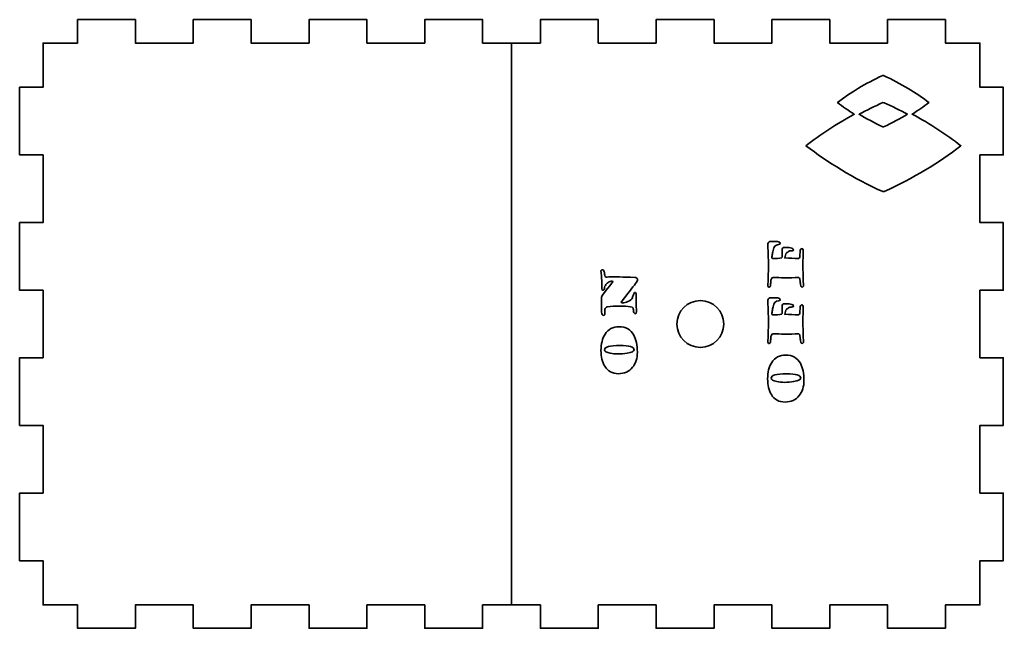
# Model space of a CAD drawing. Header units: inches. Extents: x -69 to 230, y -252 to -34.
# Drawn here: x -69.1 to 64.3, y -252 to -169.4 of the extents above; entities that cross this region are included whole.
import ezdxf

# ---------------------------------------------------------------- set-up
doc = ezdxf.new("R2010")
doc.units = ezdxf.units.IN
doc.header["$MEASUREMENT"] = 0
doc.layers.add('Camada 1', color=7, linetype='Continuous')
doc.layers.add('Corte', color=7, linetype='Continuous')

msp = doc.modelspace()

# ---------------------------------------------------------------- linework, layer by layer
at = {"layer": 'Camada 1', "color": 7, "lineweight": 35, "true_color": 0xffffff}
for points in [[(-6.33, -172.6), (1.51, -172.6), (1.51, -169.42), (9.36, -169.42), (9.36, -172.6), (17.2, -172.6), (17.2, -169.42), (25.05, -169.42), (25.05, -172.6), (32.89, -172.6), (32.89, -169.42), (40.73, -169.42), (40.73, -172.6), (48.58, -172.6), (48.58, -169.42), (56.42, -169.42), (56.42, -172.6), (61.09, -172.6), (61.09, -178.59), (64.26, -178.59), (64.26, -187.77), (61.09, -187.77), (61.09, -196.94), (64.26, -196.94), (64.26, -206.11), (61.09, -206.11), (61.09, -215.28), (64.26, -215.28), (64.26, -224.46), (61.09, -224.46), (61.09, -233.63), (64.26, -233.63), (64.26, -242.8), (61.09, -242.8), (61.09, -248.8), (56.42, -248.8), (56.42, -251.97), (48.58, -251.97), (48.58, -248.8), (40.73, -248.8), (40.73, -251.97), (32.89, -251.97), (32.89, -248.8), (25.05, -248.8), (25.05, -251.97), (17.2, -251.97), (17.2, -248.8), (9.36, -248.8), (9.36, -251.97), (1.51, -251.97), (1.51, -248.8), (-6.33, -248.8), (-6.33, -251.97), (-14.18, -251.97), (-14.18, -248.8), (-22.02, -248.8), (-22.02, -251.97), (-29.86, -251.97), (-29.86, -248.8), (-37.71, -248.8), (-37.71, -251.97), (-45.55, -251.97), (-45.55, -248.8), (-53.4, -248.8), (-53.4, -251.97), (-61.24, -251.97), (-61.24, -248.8), (-65.91, -248.8), (-65.91, -242.8), (-69.09, -242.8), (-69.09, -233.63), (-65.91, -233.63), (-65.91, -224.46), (-69.09, -224.46), (-69.09, -215.28), (-65.91, -215.28), (-65.91, -206.11), (-69.09, -206.11), (-69.09, -196.94), (-65.91, -196.94), (-65.91, -187.77), (-69.09, -187.77), (-69.09, -178.59), (-65.91, -178.59), (-65.91, -172.6), (-61.24, -172.6), (-61.24, -169.42), (-53.4, -169.42), (-53.4, -172.6), (-45.55, -172.6), (-45.55, -169.42), (-37.71, -169.42), (-37.71, -172.6), (-29.86, -172.6), (-29.86, -169.42), (-22.02, -169.42), (-22.02, -172.6), (-14.18, -172.6), (-14.18, -169.42), (-6.33, -169.42), (-6.33, -172.6)], [(-2.41, -172.56), (-2.41, -248.76)]]:
    msp.add_lwpolyline(points, dxfattribs=at)
at = {"layer": 'Camada 1', "color": 142, "lineweight": 35, "true_color": 0x00a0c6}
for points, knots in [([(32.99, -199.5), (33.05, -199.49), (33.27, -199.5), (33.67, -199.53), (33.88, -199.55), (33.98, -199.62), (33.99, -199.75), (34, -199.87), (33.93, -199.93), (33.79, -199.93), (33.39, -199.94), (33.14, -200.2), (33.04, -200.71), (32.99, -200.98), (32.95, -201.13), (32.95, -201.18), (32.91, -201.39), (32.89, -201.56), (32.88, -201.69), (32.88, -201.77), (32.92, -201.81), (32.99, -201.82), (33.49, -201.82), (33.9, -201.8), (34.21, -201.74), (34.27, -201.73), (34.3, -201.61), (34.3, -201.37), (34.3, -201.12), (34.3, -200.85), (34.3, -200.55), (34.3, -200.43), (34.34, -200.35), (34.42, -200.32), (34.45, -200.31), (34.55, -200.31), (34.71, -200.31), (35.1, -200.31), (35.38, -200.34), (35.57, -200.39), (35.73, -200.44), (35.81, -200.51), (35.81, -200.61), (35.81, -200.7), (35.76, -200.75), (35.65, -200.76), (35.56, -200.76), (35.45, -200.77), (35.31, -200.79), (35.09, -200.89), (34.94, -200.99), (34.86, -201.09), (34.77, -201.22), (34.69, -201.43), (34.64, -201.73), (35.34, -201.76), (35.93, -201.79), (36.43, -201.83), (36.51, -201.83), (36.57, -201.8), (36.62, -201.72), (36.66, -201.65), (36.68, -201.57), (36.69, -201.48), (36.69, -201.13), (36.71, -200.88), (36.73, -200.73), (36.75, -200.55), (36.84, -200.46), (36.98, -200.47), (37.09, -200.47), (37.14, -200.59), (37.13, -200.83), (37.12, -201.28), (37.11, -201.93), (37.09, -202.76), (37.09, -202.89), (37.11, -203.6), (37.15, -204.87), (37.15, -204.9), (37.15, -205.01), (37.16, -205.19), (37.17, -205.35), (37.18, -205.44), (37.18, -205.46), (37.18, -205.53), (37.16, -205.59), (37.12, -205.63), (37.09, -205.67), (37.06, -205.69), (37.04, -205.69), (36.95, -205.68), (36.88, -205.66), (36.85, -205.6), (36.82, -205.56), (36.79, -205.48), (36.78, -205.36), (36.76, -205.2), (36.73, -204.97), (36.69, -204.67), (36.67, -204.49), (36.58, -204.39), (36.45, -204.39), (35.94, -204.41), (35.33, -204.43), (34.62, -204.45), (33.98, -204.41), (33.56, -204.4), (33.35, -204.4), (33.1, -204.4), (32.96, -204.41), (32.92, -204.44), (32.84, -204.48), (32.79, -204.59), (32.76, -204.77), (32.75, -204.93), (32.73, -205.09), (32.72, -205.25), (32.7, -205.42), (32.69, -205.53), (32.68, -205.57), (32.65, -205.66), (32.6, -205.71), (32.52, -205.71), (32.46, -205.71), (32.42, -205.68), (32.38, -205.63), (32.36, -205.59), (32.34, -205.55), (32.34, -205.52), (32.36, -205.16), (32.37, -204.81), (32.39, -204.45), (32.41, -203.74), (32.42, -203.19), (32.42, -202.8), (32.42, -202.69), (32.42, -202.58), (32.42, -202.49), (32.42, -202.49), (32.34, -199.95), (32.34, -199.95), (32.35, -199.74), (32.41, -199.61), (32.54, -199.55), (32.63, -199.51), (32.78, -199.49), (32.99, -199.5)], [0, 0, 0, 0, 1, 1, 1, 2, 2, 2, 3, 3, 3, 4, 4, 4, 5, 5, 5, 6, 6, 6, 7, 7, 7, 8, 8, 8, 9, 9, 9, 10, 10, 10, 11, 11, 11, 12, 12, 12, 13, 13, 13, 14, 14, 14, 15, 15, 15, 16, 16, 16, 17, 17, 17, 18, 18, 18, 19, 19, 19, 20, 20, 20, 21, 21, 21, 22, 22, 22, 23, 23, 23, 24, 24, 24, 25, 25, 25, 26, 26, 26, 27, 27, 27, 28, 28, 28, 29, 29, 29, 30, 30, 30, 31, 31, 31, 32, 32, 32, 33, 33, 33, 34, 34, 34, 35, 35, 35, 36, 36, 36, 37, 37, 37, 38, 38, 38, 39, 39, 39, 40, 40, 40, 41, 41, 41, 42, 42, 42, 43, 43, 43, 44, 44, 44, 45, 45, 45, 46, 46, 46, 47, 47, 47, 48, 48, 48, 49, 49, 49, 49]), ([(32.99, -199.5), (33.05, -199.49), (33.27, -199.5), (33.67, -199.53), (33.88, -199.55), (33.98, -199.62), (33.99, -199.75), (34, -199.87), (33.93, -199.93), (33.79, -199.93), (33.39, -199.94), (33.14, -200.2), (33.04, -200.71), (32.99, -200.98), (32.95, -201.13), (32.95, -201.18), (32.91, -201.39), (32.89, -201.56), (32.88, -201.69), (32.88, -201.77), (32.92, -201.81), (32.99, -201.82), (33.49, -201.82), (33.9, -201.8), (34.21, -201.74), (34.27, -201.73), (34.3, -201.61), (34.3, -201.37), (34.3, -201.12), (34.3, -200.85), (34.3, -200.55), (34.3, -200.43), (34.34, -200.35), (34.42, -200.32), (34.45, -200.31), (34.55, -200.31), (34.71, -200.31), (35.1, -200.31), (35.38, -200.34), (35.57, -200.39), (35.73, -200.44), (35.81, -200.51), (35.81, -200.61), (35.81, -200.7), (35.76, -200.75), (35.65, -200.76), (35.56, -200.76), (35.45, -200.77), (35.31, -200.79), (35.09, -200.89), (34.94, -200.99), (34.86, -201.09), (34.77, -201.22), (34.69, -201.43), (34.64, -201.73), (35.34, -201.76), (35.93, -201.79), (36.43, -201.83), (36.51, -201.83), (36.57, -201.8), (36.62, -201.72), (36.66, -201.65), (36.68, -201.57), (36.69, -201.48), (36.69, -201.13), (36.71, -200.88), (36.73, -200.73), (36.75, -200.55), (36.84, -200.46), (36.98, -200.47), (37.09, -200.47), (37.14, -200.59), (37.13, -200.83), (37.12, -201.28), (37.11, -201.93), (37.09, -202.76), (37.09, -202.89), (37.11, -203.6), (37.15, -204.87), (37.15, -204.9), (37.15, -205.01), (37.16, -205.19), (37.17, -205.35), (37.18, -205.44), (37.18, -205.46), (37.18, -205.53), (37.16, -205.59), (37.12, -205.63), (37.09, -205.67), (37.06, -205.69), (37.04, -205.69), (36.95, -205.68), (36.88, -205.66), (36.85, -205.6), (36.82, -205.56), (36.79, -205.48), (36.78, -205.36), (36.76, -205.2), (36.73, -204.97), (36.69, -204.67), (36.67, -204.49), (36.58, -204.39), (36.45, -204.39), (35.94, -204.41), (35.33, -204.43), (34.62, -204.45), (33.98, -204.41), (33.56, -204.4), (33.35, -204.4), (33.1, -204.4), (32.96, -204.41), (32.92, -204.44), (32.84, -204.48), (32.79, -204.59), (32.76, -204.77), (32.75, -204.93), (32.73, -205.09), (32.72, -205.25), (32.7, -205.42), (32.69, -205.53), (32.68, -205.57), (32.65, -205.66), (32.6, -205.71), (32.52, -205.71), (32.46, -205.71), (32.42, -205.68), (32.38, -205.63), (32.36, -205.59), (32.34, -205.55), (32.34, -205.52), (32.36, -205.16), (32.37, -204.81), (32.39, -204.45), (32.41, -203.74), (32.42, -203.19), (32.42, -202.8), (32.42, -202.69), (32.42, -202.58), (32.42, -202.49), (32.42, -202.49), (32.34, -199.95), (32.34, -199.95), (32.35, -199.74), (32.41, -199.61), (32.54, -199.55), (32.63, -199.51), (32.78, -199.49), (32.99, -199.5)], [0, 0, 0, 0, 1, 1, 1, 2, 2, 2, 3, 3, 3, 4, 4, 4, 5, 5, 5, 6, 6, 6, 7, 7, 7, 8, 8, 8, 9, 9, 9, 10, 10, 10, 11, 11, 11, 12, 12, 12, 13, 13, 13, 14, 14, 14, 15, 15, 15, 16, 16, 16, 17, 17, 17, 18, 18, 18, 19, 19, 19, 20, 20, 20, 21, 21, 21, 22, 22, 22, 23, 23, 23, 24, 24, 24, 25, 25, 25, 26, 26, 26, 27, 27, 27, 28, 28, 28, 29, 29, 29, 30, 30, 30, 31, 31, 31, 32, 32, 32, 33, 33, 33, 34, 34, 34, 35, 35, 35, 36, 36, 36, 37, 37, 37, 38, 38, 38, 39, 39, 39, 40, 40, 40, 41, 41, 41, 42, 42, 42, 43, 43, 43, 44, 44, 44, 45, 45, 45, 46, 46, 46, 47, 47, 47, 48, 48, 48, 49, 49, 49, 49]), ([(9.91, -203.34), (10.04, -203.34), (10.12, -203.42), (10.16, -203.6), (10.18, -203.75), (10.2, -203.91), (10.22, -204.07), (10.25, -204.24), (10.33, -204.33), (10.44, -204.33), (10.51, -204.33), (10.62, -204.32), (10.77, -204.31), (10.91, -204.3), (11.02, -204.29), (11.1, -204.29), (11.56, -204.29), (12.63, -204.32), (14.32, -204.39), (14.4, -204.39), (14.48, -204.42), (14.56, -204.48), (14.64, -204.53), (14.69, -204.6), (14.69, -204.68), (14.69, -204.83), (14.31, -205.37), (13.57, -206.3), (12.83, -207.23), (12.46, -207.71), (12.46, -207.74), (12.46, -207.79), (12.5, -207.82), (12.6, -207.82), (12.86, -207.82), (13.12, -207.76), (13.37, -207.65), (13.67, -207.53), (13.87, -207.36), (13.98, -207.16), (13.98, -207.16), (14.02, -207.01), (14.11, -206.72), (14.17, -206.52), (14.24, -206.42), (14.33, -206.42), (14.37, -206.42), (14.42, -206.45), (14.45, -206.5), (14.49, -206.55), (14.51, -206.6), (14.51, -206.64), (14.51, -206.78), (14.51, -206.99), (14.5, -207.26), (14.5, -207.54), (14.49, -207.75), (14.49, -207.88), (14.49, -208.01), (14.5, -208.21), (14.51, -208.47), (14.53, -208.73), (14.53, -208.93), (14.53, -209.06), (14.53, -209.22), (14.49, -209.31), (14.39, -209.31), (14.28, -209.31), (14.2, -209.2), (14.15, -208.98), (14.09, -208.67), (14.06, -208.51), (14.05, -208.5), (14, -208.42), (13.9, -208.37), (13.72, -208.35), (13.32, -208.29), (12.83, -208.26), (12.26, -208.26), (11.62, -208.26), (11.06, -208.3), (10.56, -208.39), (10.51, -208.4), (10.44, -208.44), (10.37, -208.51), (10.31, -208.59), (10.27, -208.65), (10.26, -208.71), (10.26, -208.67), (10.26, -208.85), (10.26, -209.22), (10.26, -209.28), (10.25, -209.34), (10.22, -209.41), (10.19, -209.49), (10.15, -209.53), (10.1, -209.53), (9.91, -209.53), (9.81, -209.39), (9.81, -209.09), (9.81, -208.87), (9.81, -208.55), (9.81, -208.11), (9.81, -207.67), (9.81, -207.34), (9.81, -207.12), (9.81, -207.08), (9.81, -207.03), (9.82, -206.99), (9.85, -206.86), (10.11, -206.49), (10.61, -205.89), (11.1, -205.3), (11.35, -204.99), (11.35, -204.97), (11.35, -204.92), (11.3, -204.89), (11.2, -204.89), (11.05, -204.89), (10.88, -204.95), (10.7, -205.08), (10.53, -205.19), (10.4, -205.32), (10.31, -205.46), (10.27, -205.53), (10.23, -205.62), (10.21, -205.73), (10.19, -205.87), (10.16, -205.96), (10.14, -206), (10.11, -206.08), (10.05, -206.13), (9.97, -206.13), (9.87, -206.13), (9.82, -206.05), (9.82, -205.9), (9.83, -205.42), (9.83, -205.15), (9.83, -205.09), (9.83, -204.89), (9.81, -204.62), (9.79, -204.29), (9.76, -204.02), (9.74, -203.76), (9.72, -203.49), (9.72, -203.45), (9.74, -203.41), (9.78, -203.38), (9.83, -203.35), (9.87, -203.34), (9.91, -203.34)], [0, 0, 0, 0, 1, 1, 1, 2, 2, 2, 3, 3, 3, 4, 4, 4, 5, 5, 5, 6, 6, 6, 7, 7, 7, 8, 8, 8, 9, 9, 9, 10, 10, 10, 11, 11, 11, 12, 12, 12, 13, 13, 13, 14, 14, 14, 15, 15, 15, 16, 16, 16, 17, 17, 17, 18, 18, 18, 19, 19, 19, 20, 20, 20, 21, 21, 21, 22, 22, 22, 23, 23, 23, 24, 24, 24, 25, 25, 25, 26, 26, 26, 27, 27, 27, 28, 28, 28, 29, 29, 29, 30, 30, 30, 31, 31, 31, 32, 32, 32, 33, 33, 33, 34, 34, 34, 35, 35, 35, 36, 36, 36, 37, 37, 37, 38, 38, 38, 39, 39, 39, 40, 40, 40, 41, 41, 41, 42, 42, 42, 43, 43, 43, 44, 44, 44, 45, 45, 45, 46, 46, 46, 47, 47, 47, 48, 48, 48, 49, 49, 49, 50, 50, 50, 50]), ([(9.91, -203.34), (10.04, -203.34), (10.12, -203.42), (10.16, -203.6), (10.18, -203.75), (10.2, -203.91), (10.22, -204.07), (10.25, -204.24), (10.33, -204.33), (10.44, -204.33), (10.51, -204.33), (10.62, -204.32), (10.77, -204.31), (10.91, -204.3), (11.02, -204.29), (11.1, -204.29), (11.56, -204.29), (12.63, -204.32), (14.32, -204.39), (14.4, -204.39), (14.48, -204.42), (14.56, -204.48), (14.64, -204.53), (14.69, -204.6), (14.69, -204.68), (14.69, -204.83), (14.31, -205.37), (13.57, -206.3), (12.83, -207.23), (12.46, -207.71), (12.46, -207.74), (12.46, -207.79), (12.5, -207.82), (12.6, -207.82), (12.86, -207.82), (13.12, -207.76), (13.37, -207.65), (13.67, -207.53), (13.87, -207.36), (13.98, -207.16), (13.98, -207.16), (14.02, -207.01), (14.11, -206.72), (14.17, -206.52), (14.24, -206.42), (14.33, -206.42), (14.37, -206.42), (14.42, -206.45), (14.45, -206.5), (14.49, -206.55), (14.51, -206.6), (14.51, -206.64), (14.51, -206.78), (14.51, -206.99), (14.5, -207.26), (14.5, -207.54), (14.49, -207.75), (14.49, -207.88), (14.49, -208.01), (14.5, -208.21), (14.51, -208.47), (14.53, -208.73), (14.53, -208.93), (14.53, -209.06), (14.53, -209.22), (14.49, -209.31), (14.39, -209.31), (14.28, -209.31), (14.2, -209.2), (14.15, -208.98), (14.09, -208.67), (14.06, -208.51), (14.05, -208.5), (14, -208.42), (13.9, -208.37), (13.72, -208.35), (13.32, -208.29), (12.83, -208.26), (12.26, -208.26), (11.62, -208.26), (11.06, -208.3), (10.56, -208.39), (10.51, -208.4), (10.44, -208.44), (10.37, -208.51), (10.31, -208.59), (10.27, -208.65), (10.26, -208.71), (10.26, -208.67), (10.26, -208.85), (10.26, -209.22), (10.26, -209.28), (10.25, -209.34), (10.22, -209.41), (10.19, -209.49), (10.15, -209.53), (10.1, -209.53), (9.91, -209.53), (9.81, -209.39), (9.81, -209.09), (9.81, -208.87), (9.81, -208.55), (9.81, -208.11), (9.81, -207.67), (9.81, -207.34), (9.81, -207.12), (9.81, -207.08), (9.81, -207.03), (9.82, -206.99), (9.85, -206.86), (10.11, -206.49), (10.61, -205.89), (11.1, -205.3), (11.35, -204.99), (11.35, -204.97), (11.35, -204.92), (11.3, -204.89), (11.2, -204.89), (11.05, -204.89), (10.88, -204.95), (10.7, -205.08), (10.53, -205.19), (10.4, -205.32), (10.31, -205.46), (10.27, -205.53), (10.23, -205.62), (10.21, -205.73), (10.19, -205.87), (10.16, -205.96), (10.14, -206), (10.11, -206.08), (10.05, -206.13), (9.97, -206.13), (9.87, -206.13), (9.82, -206.05), (9.82, -205.9), (9.83, -205.42), (9.83, -205.15), (9.83, -205.09), (9.83, -204.89), (9.81, -204.62), (9.79, -204.29), (9.76, -204.02), (9.74, -203.76), (9.72, -203.49), (9.72, -203.45), (9.74, -203.41), (9.78, -203.38), (9.83, -203.35), (9.87, -203.34), (9.91, -203.34)], [0, 0, 0, 0, 1, 1, 1, 2, 2, 2, 3, 3, 3, 4, 4, 4, 5, 5, 5, 6, 6, 6, 7, 7, 7, 8, 8, 8, 9, 9, 9, 10, 10, 10, 11, 11, 11, 12, 12, 12, 13, 13, 13, 14, 14, 14, 15, 15, 15, 16, 16, 16, 17, 17, 17, 18, 18, 18, 19, 19, 19, 20, 20, 20, 21, 21, 21, 22, 22, 22, 23, 23, 23, 24, 24, 24, 25, 25, 25, 26, 26, 26, 27, 27, 27, 28, 28, 28, 29, 29, 29, 30, 30, 30, 31, 31, 31, 32, 32, 32, 33, 33, 33, 34, 34, 34, 35, 35, 35, 36, 36, 36, 37, 37, 37, 38, 38, 38, 39, 39, 39, 40, 40, 40, 41, 41, 41, 42, 42, 42, 43, 43, 43, 44, 44, 44, 45, 45, 45, 46, 46, 46, 47, 47, 47, 48, 48, 48, 49, 49, 49, 50, 50, 50, 50]), ([(32.99, -207.13), (33.05, -207.13), (33.27, -207.14), (33.67, -207.17), (33.88, -207.19), (33.98, -207.26), (33.99, -207.39), (34, -207.5), (33.93, -207.56), (33.79, -207.57), (33.39, -207.57), (33.14, -207.83), (33.04, -208.35), (32.99, -208.61), (32.95, -208.77), (32.95, -208.81), (32.91, -209.02), (32.89, -209.2), (32.88, -209.33), (32.88, -209.41), (32.92, -209.45), (32.99, -209.45), (33.49, -209.46), (33.9, -209.44), (34.21, -209.38), (34.27, -209.37), (34.3, -209.25), (34.3, -209.01), (34.3, -208.76), (34.3, -208.48), (34.3, -208.19), (34.3, -208.06), (34.34, -207.99), (34.42, -207.96), (34.45, -207.95), (34.55, -207.95), (34.71, -207.95), (35.1, -207.95), (35.38, -207.98), (35.57, -208.03), (35.73, -208.07), (35.81, -208.15), (35.81, -208.25), (35.81, -208.34), (35.76, -208.39), (35.65, -208.39), (35.56, -208.39), (35.45, -208.41), (35.31, -208.43), (35.09, -208.53), (34.94, -208.63), (34.86, -208.73), (34.77, -208.85), (34.69, -209.07), (34.64, -209.37), (35.34, -209.4), (35.93, -209.43), (36.43, -209.46), (36.51, -209.47), (36.57, -209.43), (36.62, -209.35), (36.66, -209.28), (36.68, -209.21), (36.69, -209.12), (36.69, -208.77), (36.71, -208.52), (36.73, -208.37), (36.75, -208.19), (36.84, -208.1), (36.98, -208.1), (37.09, -208.11), (37.14, -208.23), (37.13, -208.46), (37.12, -208.92), (37.11, -209.56), (37.09, -210.4), (37.09, -210.53), (37.11, -211.23), (37.15, -212.51), (37.15, -212.54), (37.15, -212.64), (37.16, -212.82), (37.17, -212.99), (37.18, -213.08), (37.18, -213.1), (37.18, -213.17), (37.16, -213.22), (37.12, -213.27), (37.09, -213.3), (37.06, -213.32), (37.04, -213.32), (36.95, -213.32), (36.88, -213.29), (36.85, -213.24), (36.82, -213.2), (36.79, -213.11), (36.78, -212.99), (36.76, -212.83), (36.73, -212.6), (36.69, -212.31), (36.67, -212.12), (36.58, -212.03), (36.45, -212.03), (35.94, -212.05), (35.33, -212.07), (34.62, -212.09), (33.98, -212.05), (33.56, -212.04), (33.35, -212.04), (33.1, -212.04), (32.96, -212.05), (32.92, -212.07), (32.84, -212.12), (32.79, -212.23), (32.76, -212.4), (32.75, -212.56), (32.73, -212.72), (32.72, -212.88), (32.7, -213.06), (32.69, -213.17), (32.68, -213.21), (32.65, -213.3), (32.6, -213.35), (32.52, -213.35), (32.46, -213.35), (32.42, -213.32), (32.38, -213.27), (32.36, -213.22), (32.34, -213.19), (32.34, -213.15), (32.36, -212.8), (32.37, -212.44), (32.39, -212.09), (32.41, -211.38), (32.42, -210.83), (32.42, -210.44), (32.42, -210.32), (32.42, -210.22), (32.42, -210.13), (32.42, -210.13), (32.34, -207.58), (32.34, -207.58), (32.35, -207.38), (32.41, -207.25), (32.54, -207.19), (32.63, -207.15), (32.78, -207.13), (32.99, -207.13)], [0, 0, 0, 0, 1, 1, 1, 2, 2, 2, 3, 3, 3, 4, 4, 4, 5, 5, 5, 6, 6, 6, 7, 7, 7, 8, 8, 8, 9, 9, 9, 10, 10, 10, 11, 11, 11, 12, 12, 12, 13, 13, 13, 14, 14, 14, 15, 15, 15, 16, 16, 16, 17, 17, 17, 18, 18, 18, 19, 19, 19, 20, 20, 20, 21, 21, 21, 22, 22, 22, 23, 23, 23, 24, 24, 24, 25, 25, 25, 26, 26, 26, 27, 27, 27, 28, 28, 28, 29, 29, 29, 30, 30, 30, 31, 31, 31, 32, 32, 32, 33, 33, 33, 34, 34, 34, 35, 35, 35, 36, 36, 36, 37, 37, 37, 38, 38, 38, 39, 39, 39, 40, 40, 40, 41, 41, 41, 42, 42, 42, 43, 43, 43, 44, 44, 44, 45, 45, 45, 46, 46, 46, 47, 47, 47, 48, 48, 48, 49, 49, 49, 49]), ([(32.99, -207.13), (33.05, -207.13), (33.27, -207.14), (33.67, -207.17), (33.88, -207.19), (33.98, -207.26), (33.99, -207.39), (34, -207.5), (33.93, -207.56), (33.79, -207.57), (33.39, -207.57), (33.14, -207.83), (33.04, -208.35), (32.99, -208.61), (32.95, -208.77), (32.95, -208.81), (32.91, -209.02), (32.89, -209.2), (32.88, -209.33), (32.88, -209.41), (32.92, -209.45), (32.99, -209.45), (33.49, -209.46), (33.9, -209.44), (34.21, -209.38), (34.27, -209.37), (34.3, -209.25), (34.3, -209.01), (34.3, -208.76), (34.3, -208.48), (34.3, -208.19), (34.3, -208.06), (34.34, -207.99), (34.42, -207.96), (34.45, -207.95), (34.55, -207.95), (34.71, -207.95), (35.1, -207.95), (35.38, -207.98), (35.57, -208.03), (35.73, -208.07), (35.81, -208.15), (35.81, -208.25), (35.81, -208.34), (35.76, -208.39), (35.65, -208.39), (35.56, -208.39), (35.45, -208.41), (35.31, -208.43), (35.09, -208.53), (34.94, -208.63), (34.86, -208.73), (34.77, -208.85), (34.69, -209.07), (34.64, -209.37), (35.34, -209.4), (35.93, -209.43), (36.43, -209.46), (36.51, -209.47), (36.57, -209.43), (36.62, -209.35), (36.66, -209.28), (36.68, -209.21), (36.69, -209.12), (36.69, -208.77), (36.71, -208.52), (36.73, -208.37), (36.75, -208.19), (36.84, -208.1), (36.98, -208.1), (37.09, -208.11), (37.14, -208.23), (37.13, -208.46), (37.12, -208.92), (37.11, -209.56), (37.09, -210.4), (37.09, -210.53), (37.11, -211.23), (37.15, -212.51), (37.15, -212.54), (37.15, -212.64), (37.16, -212.82), (37.17, -212.99), (37.18, -213.08), (37.18, -213.1), (37.18, -213.17), (37.16, -213.22), (37.12, -213.27), (37.09, -213.3), (37.06, -213.32), (37.04, -213.32), (36.95, -213.32), (36.88, -213.29), (36.85, -213.24), (36.82, -213.2), (36.79, -213.11), (36.78, -212.99), (36.76, -212.83), (36.73, -212.6), (36.69, -212.31), (36.67, -212.12), (36.58, -212.03), (36.45, -212.03), (35.94, -212.05), (35.33, -212.07), (34.62, -212.09), (33.98, -212.05), (33.56, -212.04), (33.35, -212.04), (33.1, -212.04), (32.96, -212.05), (32.92, -212.07), (32.84, -212.12), (32.79, -212.23), (32.76, -212.4), (32.75, -212.56), (32.73, -212.72), (32.72, -212.88), (32.7, -213.06), (32.69, -213.17), (32.68, -213.21), (32.65, -213.3), (32.6, -213.35), (32.52, -213.35), (32.46, -213.35), (32.42, -213.32), (32.38, -213.27), (32.36, -213.22), (32.34, -213.19), (32.34, -213.15), (32.36, -212.8), (32.37, -212.44), (32.39, -212.09), (32.41, -211.38), (32.42, -210.83), (32.42, -210.44), (32.42, -210.32), (32.42, -210.22), (32.42, -210.13), (32.42, -210.13), (32.34, -207.58), (32.34, -207.58), (32.35, -207.38), (32.41, -207.25), (32.54, -207.19), (32.63, -207.15), (32.78, -207.13), (32.99, -207.13)], [0, 0, 0, 0, 1, 1, 1, 2, 2, 2, 3, 3, 3, 4, 4, 4, 5, 5, 5, 6, 6, 6, 7, 7, 7, 8, 8, 8, 9, 9, 9, 10, 10, 10, 11, 11, 11, 12, 12, 12, 13, 13, 13, 14, 14, 14, 15, 15, 15, 16, 16, 16, 17, 17, 17, 18, 18, 18, 19, 19, 19, 20, 20, 20, 21, 21, 21, 22, 22, 22, 23, 23, 23, 24, 24, 24, 25, 25, 25, 26, 26, 26, 27, 27, 27, 28, 28, 28, 29, 29, 29, 30, 30, 30, 31, 31, 31, 32, 32, 32, 33, 33, 33, 34, 34, 34, 35, 35, 35, 36, 36, 36, 37, 37, 37, 38, 38, 38, 39, 39, 39, 40, 40, 40, 41, 41, 41, 42, 42, 42, 43, 43, 43, 44, 44, 44, 45, 45, 45, 46, 46, 46, 47, 47, 47, 48, 48, 48, 49, 49, 49, 49]), ([(12.2, -211.07), (13.09, -211.07), (13.75, -211.44), (14.16, -212.19), (14.49, -212.77), (14.65, -213.55), (14.65, -214.52), (14.65, -215.35), (14.43, -216.03), (14, -216.57), (13.54, -217.15), (12.9, -217.44), (12.09, -217.44), (11.26, -217.44), (10.65, -217.1), (10.24, -216.43), (9.9, -215.88), (9.72, -215.16), (9.72, -214.29), (9.72, -213.38), (9.91, -212.65), (10.27, -212.08), (10.7, -211.41), (11.34, -211.07), (12.2, -211.07)], [0, 0, 0, 0, 1, 1, 1, 2, 2, 2, 3, 3, 3, 4, 4, 4, 5, 5, 5, 6, 6, 6, 7, 7, 7, 8, 8, 8, 8]), ([(12.2, -211.07), (13.09, -211.07), (13.75, -211.44), (14.16, -212.19), (14.49, -212.77), (14.65, -213.55), (14.65, -214.52), (14.65, -215.35), (14.43, -216.03), (14, -216.57), (13.54, -217.15), (12.9, -217.44), (12.09, -217.44), (11.26, -217.44), (10.65, -217.1), (10.24, -216.43), (9.9, -215.88), (9.72, -215.16), (9.72, -214.29), (9.72, -213.38), (9.91, -212.65), (10.27, -212.08), (10.7, -211.41), (11.34, -211.07), (12.2, -211.07)], [0, 0, 0, 0, 1, 1, 1, 2, 2, 2, 3, 3, 3, 4, 4, 4, 5, 5, 5, 6, 6, 6, 7, 7, 7, 8, 8, 8, 8]), ([(10.2, -214.19), (10.2, -214.39), (10.45, -214.54), (10.96, -214.65), (11.31, -214.72), (11.65, -214.76), (11.98, -214.76), (12.42, -214.76), (12.84, -214.73), (13.25, -214.66), (13.89, -214.56), (14.21, -214.41), (14.21, -214.2), (14.21, -213.81), (13.57, -213.61), (12.29, -213.61), (10.9, -213.61), (10.2, -213.8), (10.2, -214.19)], [0, 0, 0, 0, 1, 1, 1, 2, 2, 2, 3, 3, 3, 4, 4, 4, 5, 5, 5, 6, 6, 6, 6]), ([(10.2, -214.19), (10.2, -214.39), (10.45, -214.54), (10.96, -214.65), (11.31, -214.72), (11.65, -214.76), (11.98, -214.76), (12.42, -214.76), (12.84, -214.73), (13.25, -214.66), (13.89, -214.56), (14.21, -214.41), (14.21, -214.2), (14.21, -213.81), (13.57, -213.61), (12.29, -213.61), (10.9, -213.61), (10.2, -213.8), (10.2, -214.19)], [0, 0, 0, 0, 1, 1, 1, 2, 2, 2, 3, 3, 3, 4, 4, 4, 5, 5, 5, 6, 6, 6, 6]), ([(34.79, -214.92), (35.68, -214.92), (36.33, -215.29), (36.75, -216.03), (37.07, -216.62), (37.24, -217.39), (37.24, -218.36), (37.24, -219.19), (37.02, -219.88), (36.59, -220.41), (36.12, -220.99), (35.49, -221.28), (34.68, -221.28), (33.85, -221.28), (33.24, -220.95), (32.82, -220.28), (32.48, -219.72), (32.31, -219.01), (32.31, -218.13), (32.31, -217.23), (32.49, -216.49), (32.86, -215.93), (33.29, -215.25), (33.93, -214.92), (34.79, -214.92)], [0, 0, 0, 0, 1, 1, 1, 2, 2, 2, 3, 3, 3, 4, 4, 4, 5, 5, 5, 6, 6, 6, 7, 7, 7, 8, 8, 8, 8]), ([(34.79, -214.92), (35.68, -214.92), (36.33, -215.29), (36.75, -216.03), (37.07, -216.62), (37.24, -217.39), (37.24, -218.36), (37.24, -219.19), (37.02, -219.88), (36.59, -220.41), (36.12, -220.99), (35.49, -221.28), (34.68, -221.28), (33.85, -221.28), (33.24, -220.95), (32.82, -220.28), (32.48, -219.72), (32.31, -219.01), (32.31, -218.13), (32.31, -217.23), (32.49, -216.49), (32.86, -215.93), (33.29, -215.25), (33.93, -214.92), (34.79, -214.92)], [0, 0, 0, 0, 1, 1, 1, 2, 2, 2, 3, 3, 3, 4, 4, 4, 5, 5, 5, 6, 6, 6, 7, 7, 7, 8, 8, 8, 8]), ([(32.79, -218.03), (32.79, -218.23), (33.04, -218.39), (33.55, -218.49), (33.9, -218.57), (34.24, -218.61), (34.57, -218.61), (35.01, -218.61), (35.43, -218.57), (35.84, -218.51), (36.48, -218.41), (36.8, -218.26), (36.8, -218.05), (36.8, -217.65), (36.16, -217.46), (34.88, -217.46), (33.48, -217.46), (32.79, -217.65), (32.79, -218.03)], [0, 0, 0, 0, 1, 1, 1, 2, 2, 2, 3, 3, 3, 4, 4, 4, 5, 5, 5, 6, 6, 6, 6]), ([(32.79, -218.03), (32.79, -218.23), (33.04, -218.39), (33.55, -218.49), (33.9, -218.57), (34.24, -218.61), (34.57, -218.61), (35.01, -218.61), (35.43, -218.57), (35.84, -218.51), (36.48, -218.41), (36.8, -218.26), (36.8, -218.05), (36.8, -217.65), (36.16, -217.46), (34.88, -217.46), (33.48, -217.46), (32.79, -217.65), (32.79, -218.03)], [0, 0, 0, 0, 1, 1, 1, 2, 2, 2, 3, 3, 3, 4, 4, 4, 5, 5, 5, 6, 6, 6, 6])]:
    msp.add_open_spline(points, degree=3, knots=knots, dxfattribs=at)
at = {"layer": 'Camada 1', "color": 7, "lineweight": 35, "true_color": 0xffffff}
msp.add_open_spline([(23.2, -207.52), (24.95, -207.52), (26.37, -208.94), (26.37, -210.7), (26.37, -212.45), (24.95, -213.87), (23.2, -213.87), (21.44, -213.87), (20.02, -212.45), (20.02, -210.7), (20.02, -208.94), (21.44, -207.52), (23.2, -207.52)], degree=3, knots=[0, 0, 0, 0, 1, 1, 1, 2, 2, 2, 3, 3, 3, 4, 4, 4, 4], dxfattribs=at)
at = {"layer": 'Corte', "color": 142, "lineweight": 35, "true_color": 0x00a0c6}
msp.add_lwpolyline([(44.63, -182.22), (44.63, -182.22)], dxfattribs=at)
for points, knots in [([(51.92, -182.23), (52.72, -181.73), (53.47, -181.21), (54.18, -180.67), (54.18, -180.67), (54.18, -180.67), (54.18, -180.67), (52.44, -179.33), (50.41, -178.08), (48.04, -177.01), (48.04, -177.01), (47.93, -176.99), (47.93, -176.99), (45.56, -178.07), (43.53, -179.33), (41.79, -180.66), (41.79, -180.66), (41.79, -180.67), (41.79, -180.67), (42.49, -181.21), (43.25, -181.73), (44.06, -182.24), (41.64, -183.57), (39.47, -185.02), (37.51, -186.52)], [0, 0, 0, 0, 1, 1, 1, 2, 2, 2, 3, 3, 3, 4, 4, 4, 5, 5, 5, 6, 6, 6, 7, 7, 7, 8, 8, 8, 8]), ([(51.28, -182.25), (50.26, -181.71), (49.2, -181.19), (48.1, -180.69), (48.1, -180.69), (47.92, -180.66), (47.92, -180.66), (46.81, -181.17), (45.73, -181.7), (44.7, -182.26), (45.7, -182.85), (46.78, -183.39), (47.93, -183.97), (47.93, -183.97), (48.04, -183.97), (48.04, -183.97), (49.2, -183.39), (50.27, -182.84), (51.28, -182.25)], [0, 0, 0, 0, 1, 1, 1, 2, 2, 2, 3, 3, 3, 4, 4, 4, 5, 5, 5, 6, 6, 6, 6]), ([(37.51, -186.52), (40.47, -188.78), (43.91, -190.93), (47.92, -192.74), (47.92, -192.74), (48.1, -192.74), (48.1, -192.74), (52.11, -190.93), (55.56, -188.79), (58.51, -186.53), (58.51, -186.53), (58.51, -186.53), (58.51, -186.53), (56.54, -185.02), (54.35, -183.57), (51.92, -182.23), (51.92, -182.23), (51.85, -182.2), (51.85, -182.2)], [0, 0, 0, 0, 1, 1, 1, 2, 2, 2, 3, 3, 3, 4, 4, 4, 5, 5, 5, 6, 6, 6, 6])]:
    msp.add_open_spline(points, degree=3, knots=knots, dxfattribs=at)

doc.saveas('drawing.dxf')
